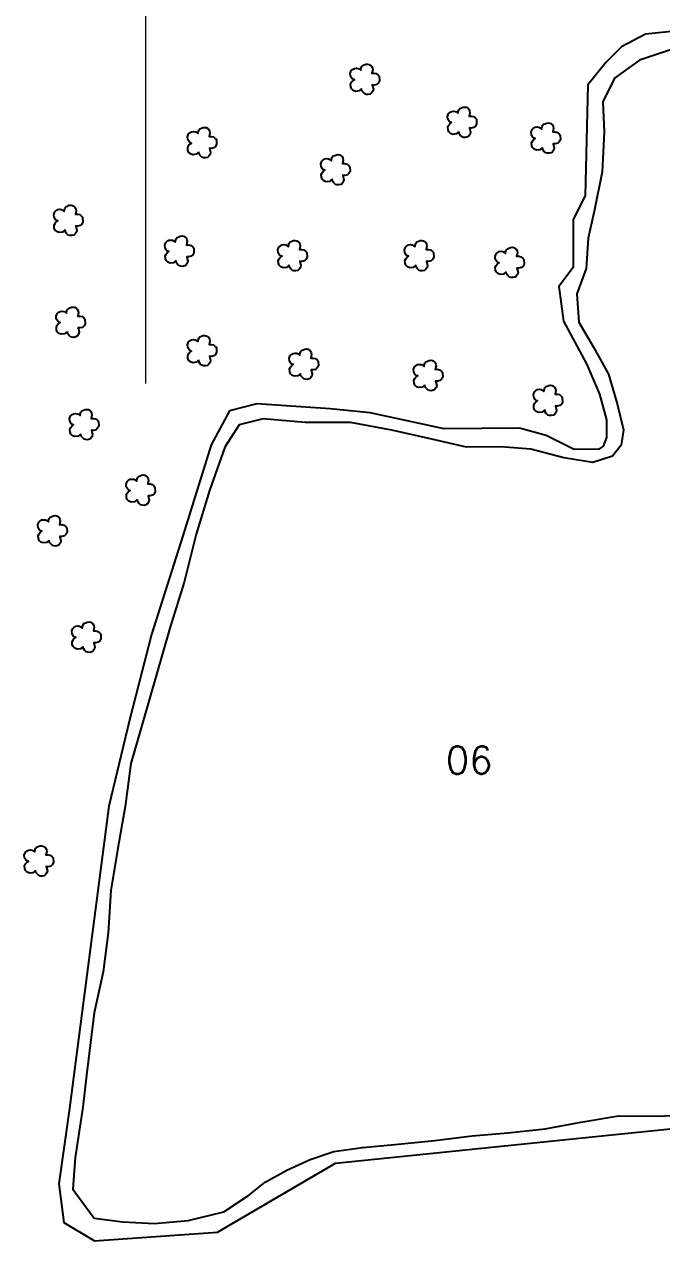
# Model space of a CAD drawing. Extents: x 747427 to 749527, y 7808067 to 7811037.
# Drawn here: x 747942 to 748245, y 7809187 to 7809764 of the extents above; entities that cross this region are included whole.
import ezdxf
from ezdxf.enums import TextEntityAlignment as Align

# ---------------------------------------------------------------- set-up
doc = ezdxf.new("R2010")
doc.units = 0
doc.header["$MEASUREMENT"] = 0
doc.linetypes.add('CONTINUO', pattern=[0])
for name, color, linetype in [('0114000139', 1, 'Continuous'), ('0114000139006', 5, 'Continuous'), ('SIMBOLO ARVORE', 118, 'Continuous'), ('TEXTO_NUN_TAL', 7, 'Continuous')]:
    doc.layers.add(name, color=color, linetype=linetype)
doc.layers.add('MALHA', color=8, linetype='Continuous', lineweight=9)
doc.styles.add('Simplex', font='simplex.shx')

msp = doc.modelspace()

# ---------------------------------------------------------------- linework, layer by layer
at = {"layer": '0114000139', "flags": 128}
msp.add_lwpolyline([(748250.81, 7809760.68), (748236.94, 7809759.22), (748225.51, 7809753.13), (748218.36, 7809745.9), (748209.64, 7809735.15), (748208.29, 7809682.7), (748202.7, 7809671.19), (748202.7, 7809648.58), (748195.8, 7809639.62), (748198.1, 7809623.11), (748209.04, 7809602.88), (748215.14, 7809588.49), (748218.44, 7809576.42), (748218.44, 7809568.02), (748216.94, 7809563.94), (748214.77, 7809562.5), (748203.14, 7809562.31), (748189.85, 7809568.91), (748177.2, 7809572.4), (748141.53, 7809572.05), (748106.43, 7809579.71), (748087.34, 7809581.55), (748052.62, 7809583.98), (748039.63, 7809580.7), (748031.03, 7809564.58), (748017.5, 7809521.44), (748002.68, 7809474.6), (747992.27, 7809433.99), (747982.49, 7809393.32), (747963.6, 7809248.78), (747958.76, 7809214.22), (747961.16, 7809195.85), (747975.64, 7809187.29), (748033.97, 7809191.34), (748089.9, 7809224.09), (748483.11, 7809264.29)], dxfattribs=at)
at = {"layer": '0114000139006', "linetype": 'CONTINUO', "flags": 128}
msp.add_lwpolyline([(748291.5, 7809251.66), (748293.93, 7809256.85), (748293.48, 7809270.87), (748292.91, 7809289.35), (748292.33, 7809308.6), (748292, 7809327.82), (748292.07, 7809349.51), (748293.14, 7809370.88), (748294.88, 7809396.05), (748297.61, 7809424.42), (748300.73, 7809448.07), (748304.51, 7809471.05), (748309.94, 7809494.58), (748315.61, 7809516.84), (748321.55, 7809540.56), (748322.91, 7809563.2), (748318.8, 7809587.25), (748312.55, 7809613.43), (748306.33, 7809639.22), (748300.46, 7809664.41), (748294.85, 7809688.11), (748289.22, 7809711.48), (748284.76, 7809736.28), (748283.01, 7809754.69), (748264.88, 7809757.14), (748249.25, 7809751.98), (748234.08, 7809746.9), (748222.3, 7809738.3), (748216.76, 7809727.07), (748217.31, 7809712.7), (748216.43, 7809693.95), (748212.84, 7809675.98), (748209.78, 7809662.5), (748208.83, 7809648.06), (748204.47, 7809636.15), (748205.29, 7809622.71), (748212.26, 7809610.76), (748219.46, 7809598.06), (748223.5, 7809583.92), (748226.52, 7809571.58), (748225.4, 7809564.32), (748221.34, 7809559.16), (748212.02, 7809556.09), (748198.29, 7809558.44), (748182.62, 7809562.41), (748168.3, 7809563.61), (748152.04, 7809563.48), (748135.56, 7809567.17), (748116.68, 7809571.48), (748096.99, 7809575.15), (748075.61, 7809575.08), (748055.62, 7809576.89), (748044.31, 7809574.04), (748037.5, 7809563.4), (748030.12, 7809542.86), (748023.92, 7809522.12), (748018.22, 7809499.41), (748011.45, 7809477.55), (747998.34, 7809432.54), (747992.89, 7809413.54), (747990.18, 7809393.17), (747986.69, 7809373.41), (747983.33, 7809353.27), (747982.2, 7809333.27), (747979.81, 7809314.68), (747975.55, 7809295.24), (747972.77, 7809273.54), (747971.91, 7809265.69), (747970.08, 7809250.54), (747966.43, 7809226.73), (747965.36, 7809211.73), (747975.43, 7809197.97), (747989.07, 7809196.18), (748004.08, 7809195.5), (748020.1, 7809196.9), (748036.93, 7809201.04), (748048.61, 7809208.75), (748056.63, 7809215.05), (748066.84, 7809220.71), (748077.85, 7809225.73), (748089.15, 7809229.61), (748102.81, 7809231.4), (748118.07, 7809232.87), (748137.08, 7809234.79), (748154.71, 7809236.91), (748171.69, 7809238.44), (748189.34, 7809240.34), (748206.3, 7809243.46), (748224.13, 7809246.41), (748243.61, 7809246.37), (748261.22, 7809247.46), (748277.71, 7809249.56), (748288.12, 7809251.27), (748291.5, 7809251.66)], close=True, dxfattribs=at)
at = {"layer": 'MALHA', "linetype": 'Continuous'}
msp.add_line((748000, 7809593.64), (748000, 7810937.16), dxfattribs=at)
at = {"layer": 'SIMBOLO ARVORE', "linetype": 'CONTINUO'}
for points in [[(748102.28, 7809733.3, 0), (748101.03, 7809732.26, 0), (748099.45, 7809732.07, 0), (748098.32, 7809732.51, 0), (748097.52, 7809733.3, 0), (748097.19, 7809734.2, 0), (748097.1, 7809735.53, 0), (748097.53, 7809736.37, 0), (748097.98, 7809736.99, 0), (748098.9, 7809737.61, 0), (748098.32, 7809737.8, 0), (748097.74, 7809738.27, 0), (748097.07, 7809739.33, 0), (748096.95, 7809740.59, 0), (748097.44, 7809741.9, 0), (748097.95, 7809742.38, 0), (748098.88, 7809742.94, 0), (748099.85, 7809743.07, 0), (748100.63, 7809742.96, 0), (748101.25, 7809742.68, 0), (748101.93, 7809742.07, 0), (748102.13, 7809743.23, 0), (748102.3, 7809743.69, 0), (748102.81, 7809744.33, 0), (748103.56, 7809744.6, 0), (748104.29, 7809744.93, 0), (748105.12, 7809745.01, 0), (748105.9, 7809744.89, 0), (748106.53, 7809744.56, 0), (748107.01, 7809744.05, 0), (748107.42, 7809743.24, 0), (748107.58, 7809742.33, 0), (748107.21, 7809740.71, 0), (748108.34, 7809740.73, 0), (748109.27, 7809740.51, 0), (748110.16, 7809739.81, 0), (748110.64, 7809739.25, 0), (748110.78, 7809737.02, 0), (748110.23, 7809736.03, 0), (748109.51, 7809735.36, 0), (748108.37, 7809735.06, 0), (748107.37, 7809735.15, 0), (748107.9, 7809733.07, 0), (748107.66, 7809732.19, 0), (748107.06, 7809731.34, 0), (748106.4, 7809730.81, 0), (748105.46, 7809730.58, 0), (748104.52, 7809730.64, 0), (748103.83, 7809730.84, 0), (748103.03, 7809731.62, 0), (748102.48, 7809732.33, 0), (748102.31, 7809733.41, 0)], [(748148.39, 7809712.94, 0), (748147.15, 7809711.89, 0), (748145.56, 7809711.71, 0), (748144.43, 7809712.15, 0), (748143.63, 7809712.93, 0), (748143.3, 7809713.84, 0), (748143.21, 7809715.17, 0), (748143.65, 7809716.01, 0), (748144.1, 7809716.63, 0), (748145.01, 7809717.25, 0), (748144.43, 7809717.43, 0), (748143.86, 7809717.9, 0), (748143.19, 7809718.96, 0), (748143.07, 7809720.23, 0), (748143.55, 7809721.54, 0), (748144.06, 7809722.01, 0), (748144.99, 7809722.58, 0), (748145.97, 7809722.71, 0), (748146.75, 7809722.6, 0), (748147.37, 7809722.31, 0), (748148.04, 7809721.71, 0), (748148.25, 7809722.86, 0), (748148.42, 7809723.32, 0), (748148.92, 7809723.96, 0), (748149.68, 7809724.24, 0), (748150.41, 7809724.57, 0), (748151.24, 7809724.64, 0), (748152.02, 7809724.53, 0), (748152.65, 7809724.19, 0), (748153.12, 7809723.69, 0), (748153.54, 7809722.87, 0), (748153.7, 7809721.96, 0), (748153.32, 7809720.35, 0), (748154.45, 7809720.37, 0), (748155.39, 7809720.14, 0), (748156.27, 7809719.44, 0), (748156.76, 7809718.88, 0), (748156.89, 7809716.66, 0), (748156.35, 7809715.66, 0), (748155.62, 7809715, 0), (748154.48, 7809714.7, 0), (748153.48, 7809714.78, 0), (748154.02, 7809712.71, 0), (748153.77, 7809711.82, 0), (748153.17, 7809710.98, 0), (748152.51, 7809710.45, 0), (748151.57, 7809710.22, 0), (748150.64, 7809710.28, 0), (748149.94, 7809710.47, 0), (748149.14, 7809711.26, 0), (748148.6, 7809711.97, 0), (748148.43, 7809713.04, 0)], [(748188.07, 7809705.43, 0), (748186.83, 7809704.39, 0), (748185.24, 7809704.21, 0), (748184.12, 7809704.64, 0), (748183.32, 7809705.43, 0), (748182.99, 7809706.33, 0), (748182.9, 7809707.66, 0), (748183.33, 7809708.5, 0), (748183.78, 7809709.12, 0), (748184.69, 7809709.74, 0), (748184.11, 7809709.93, 0), (748183.54, 7809710.4, 0), (748182.87, 7809711.46, 0), (748182.75, 7809712.72, 0), (748183.23, 7809714.04, 0), (748183.74, 7809714.51, 0), (748184.67, 7809715.08, 0), (748185.65, 7809715.21, 0), (748186.43, 7809715.1, 0), (748187.05, 7809714.81, 0), (748187.72, 7809714.21, 0), (748187.93, 7809715.36, 0), (748188.1, 7809715.82, 0), (748188.6, 7809716.46, 0), (748189.36, 7809716.74, 0), (748190.09, 7809717.06, 0), (748190.92, 7809717.14, 0), (748191.7, 7809717.03, 0), (748192.33, 7809716.69, 0), (748192.8, 7809716.18, 0), (748193.22, 7809715.37, 0), (748193.38, 7809714.46, 0), (748193, 7809712.85, 0), (748194.14, 7809712.86, 0), (748195.07, 7809712.64, 0), (748195.95, 7809711.94, 0), (748196.44, 7809711.38, 0), (748196.58, 7809709.16, 0), (748196.03, 7809708.16, 0), (748195.31, 7809707.5, 0), (748194.17, 7809707.19, 0), (748193.17, 7809707.28, 0), (748193.7, 7809705.2, 0), (748193.46, 7809704.32, 0), (748192.85, 7809703.47, 0), (748192.19, 7809702.95, 0), (748191.25, 7809702.72, 0), (748190.32, 7809702.77, 0), (748189.62, 7809702.97, 0), (748188.82, 7809703.76, 0), (748188.28, 7809704.47, 0), (748188.11, 7809705.54, 0)], [(748025.06, 7809703.29, 0), (748023.81, 7809702.25, 0), (748022.23, 7809702.06, 0), (748021.1, 7809702.5, 0), (748020.3, 7809703.29, 0), (748019.97, 7809704.19, 0), (748019.88, 7809705.52, 0), (748020.31, 7809706.36, 0), (748020.77, 7809706.98, 0), (748021.68, 7809707.6, 0), (748021.1, 7809707.78, 0), (748020.53, 7809708.26, 0), (748019.85, 7809709.32, 0), (748019.73, 7809710.58, 0), (748020.22, 7809711.89, 0), (748020.73, 7809712.36, 0), (748021.66, 7809712.93, 0), (748022.63, 7809713.06, 0), (748023.41, 7809712.95, 0), (748024.03, 7809712.67, 0), (748024.71, 7809712.06, 0), (748024.91, 7809713.22, 0), (748025.08, 7809713.68, 0), (748025.59, 7809714.32, 0), (748026.34, 7809714.59, 0), (748027.07, 7809714.92, 0), (748027.9, 7809714.99, 0), (748028.68, 7809714.88, 0), (748029.32, 7809714.55, 0), (748029.79, 7809714.04, 0), (748030.2, 7809713.22, 0), (748030.36, 7809712.32, 0), (748029.99, 7809710.7, 0), (748031.12, 7809710.72, 0), (748032.05, 7809710.49, 0), (748032.94, 7809709.8, 0), (748033.43, 7809709.24, 0), (748033.56, 7809707.01, 0), (748033.01, 7809706.02, 0), (748032.29, 7809705.35, 0), (748031.15, 7809705.05, 0), (748030.15, 7809705.14, 0), (748030.68, 7809703.06, 0), (748030.44, 7809702.18, 0), (748029.84, 7809701.33, 0), (748029.18, 7809700.8, 0), (748028.24, 7809700.57, 0), (748027.31, 7809700.63, 0), (748026.61, 7809700.83, 0), (748025.81, 7809701.61, 0), (748025.26, 7809702.32, 0), (748025.1, 7809703.4, 0)], [(748088.33, 7809690.43, 0), (748087.09, 7809689.38, 0), (748085.5, 7809689.2, 0), (748084.38, 7809689.64, 0), (748083.58, 7809690.43, 0), (748083.25, 7809691.33, 0), (748083.16, 7809692.66, 0), (748083.59, 7809693.5, 0), (748084.04, 7809694.12, 0), (748084.95, 7809694.74, 0), (748084.37, 7809694.92, 0), (748083.8, 7809695.39, 0), (748083.13, 7809696.45, 0), (748083.01, 7809697.72, 0), (748083.49, 7809699.03, 0), (748084, 7809699.5, 0), (748084.93, 7809700.07, 0), (748085.91, 7809700.2, 0), (748086.69, 7809700.09, 0), (748087.31, 7809699.8, 0), (748087.98, 7809699.2, 0), (748088.19, 7809700.35, 0), (748088.36, 7809700.82, 0), (748088.86, 7809701.46, 0), (748089.62, 7809701.73, 0), (748090.35, 7809702.06, 0), (748091.18, 7809702.13, 0), (748091.96, 7809702.02, 0), (748092.59, 7809701.69, 0), (748093.06, 7809701.18, 0), (748093.48, 7809700.36, 0), (748093.64, 7809699.46, 0), (748093.26, 7809697.84, 0), (748094.39, 7809697.86, 0), (748095.33, 7809697.63, 0), (748096.21, 7809696.93, 0), (748096.7, 7809696.37, 0), (748096.84, 7809694.15, 0), (748096.29, 7809693.15, 0), (748095.57, 7809692.49, 0), (748094.43, 7809692.19, 0), (748093.43, 7809692.28, 0), (748093.96, 7809690.2, 0), (748093.71, 7809689.31, 0), (748093.11, 7809688.47, 0), (748092.45, 7809687.94, 0), (748091.51, 7809687.71, 0), (748090.58, 7809687.77, 0), (748089.88, 7809687.97, 0), (748089.08, 7809688.75, 0), (748088.54, 7809689.46, 0), (748088.37, 7809690.54, 0)], [(747961.66, 7809666.43, 0), (747960.41, 7809665.39, 0), (747958.83, 7809665.2, 0), (747957.7, 7809665.64, 0), (747956.9, 7809666.43, 0), (747956.57, 7809667.33, 0), (747956.48, 7809668.66, 0), (747956.91, 7809669.5, 0), (747957.36, 7809670.12, 0), (747958.28, 7809670.74, 0), (747957.7, 7809670.92, 0), (747957.12, 7809671.4, 0), (747956.45, 7809672.46, 0), (747956.33, 7809673.72, 0), (747956.81, 7809675.03, 0), (747957.33, 7809675.5, 0), (747958.25, 7809676.07, 0), (747959.23, 7809676.2, 0), (747960.01, 7809676.09, 0), (747960.63, 7809675.81, 0), (747961.31, 7809675.2, 0), (747961.51, 7809676.36, 0), (747961.68, 7809676.82, 0), (747962.19, 7809677.46, 0), (747962.94, 7809677.73, 0), (747963.67, 7809678.06, 0), (747964.5, 7809678.14, 0), (747965.28, 7809678.02, 0), (747965.91, 7809677.69, 0), (747966.39, 7809677.18, 0), (747966.8, 7809676.36, 0), (747966.96, 7809675.46, 0), (747966.58, 7809673.84, 0), (747967.72, 7809673.86, 0), (747968.65, 7809673.64, 0), (747969.53, 7809672.94, 0), (747970.02, 7809672.38, 0), (747970.16, 7809670.15, 0), (747969.61, 7809669.16, 0), (747968.89, 7809668.49, 0), (747967.75, 7809668.19, 0), (747966.75, 7809668.28, 0), (747967.28, 7809666.2, 0), (747967.04, 7809665.32, 0), (747966.44, 7809664.47, 0), (747965.78, 7809663.94, 0), (747964.84, 7809663.71, 0), (747963.9, 7809663.77, 0), (747963.21, 7809663.97, 0), (747962.41, 7809664.75, 0), (747961.86, 7809665.46, 0), (747961.69, 7809666.54, 0)], [(748014.33, 7809651.84, 0), (748013.09, 7809650.8, 0), (748011.5, 7809650.61, 0), (748010.38, 7809651.05, 0), (748009.57, 7809651.84, 0), (748009.24, 7809652.74, 0), (748009.15, 7809654.07, 0), (748009.59, 7809654.91, 0), (748010.04, 7809655.53, 0), (748010.95, 7809656.15, 0), (748010.37, 7809656.34, 0), (748009.8, 7809656.81, 0), (748009.13, 7809657.87, 0), (748009.01, 7809659.13, 0), (748009.49, 7809660.45, 0), (748010, 7809660.92, 0), (748010.93, 7809661.48, 0), (748011.91, 7809661.62, 0), (748012.69, 7809661.5, 0), (748013.31, 7809661.22, 0), (748013.98, 7809660.61, 0), (748014.19, 7809661.77, 0), (748014.36, 7809662.23, 0), (748014.86, 7809662.87, 0), (748015.62, 7809663.15, 0), (748016.35, 7809663.47, 0), (748017.18, 7809663.55, 0), (748017.96, 7809663.44, 0), (748018.59, 7809663.1, 0), (748019.06, 7809662.59, 0), (748019.48, 7809661.78, 0), (748019.64, 7809660.87, 0), (748019.26, 7809659.25, 0), (748020.39, 7809659.27, 0), (748021.33, 7809659.05, 0), (748022.21, 7809658.35, 0), (748022.7, 7809657.79, 0), (748022.83, 7809655.56, 0), (748022.29, 7809654.57, 0), (748021.56, 7809653.91, 0), (748020.42, 7809653.6, 0), (748019.42, 7809653.69, 0), (748019.96, 7809651.61, 0), (748019.71, 7809650.73, 0), (748019.11, 7809649.88, 0), (748018.45, 7809649.36, 0), (748017.51, 7809649.12, 0), (748016.58, 7809649.18, 0), (748015.88, 7809649.38, 0), (748015.08, 7809650.17, 0), (748014.54, 7809650.87, 0), (748014.37, 7809651.95, 0)], [(748067.96, 7809649.7, 0), (748066.71, 7809648.65, 0), (748065.13, 7809648.47, 0), (748064, 7809648.91, 0), (748063.2, 7809649.7, 0), (748062.87, 7809650.6, 0), (748062.78, 7809651.93, 0), (748063.21, 7809652.77, 0), (748063.67, 7809653.39, 0), (748064.58, 7809654.01, 0), (748064, 7809654.19, 0), (748063.43, 7809654.67, 0), (748062.75, 7809655.73, 0), (748062.63, 7809656.99, 0), (748063.12, 7809658.3, 0), (748063.63, 7809658.77, 0), (748064.56, 7809659.34, 0), (748065.53, 7809659.47, 0), (748066.31, 7809659.36, 0), (748066.93, 7809659.08, 0), (748067.61, 7809658.47, 0), (748067.81, 7809659.63, 0), (748067.98, 7809660.09, 0), (748068.49, 7809660.73, 0), (748069.24, 7809661, 0), (748069.97, 7809661.33, 0), (748070.8, 7809661.4, 0), (748071.58, 7809661.29, 0), (748072.22, 7809660.96, 0), (748072.69, 7809660.45, 0), (748073.1, 7809659.63, 0), (748073.26, 7809658.73, 0), (748072.89, 7809657.11, 0), (748074.02, 7809657.13, 0), (748074.95, 7809656.9, 0), (748075.84, 7809656.2, 0), (748076.33, 7809655.65, 0), (748076.46, 7809653.42, 0), (748075.91, 7809652.43, 0), (748075.19, 7809651.76, 0), (748074.05, 7809651.46, 0), (748073.05, 7809651.55, 0), (748073.58, 7809649.47, 0), (748073.34, 7809648.58, 0), (748072.74, 7809647.74, 0), (748072.08, 7809647.21, 0), (748071.14, 7809646.98, 0), (748070.21, 7809647.04, 0), (748069.51, 7809647.24, 0), (748068.71, 7809648.02, 0), (748068.16, 7809648.73, 0), (748068, 7809649.81, 0)], [(748128.02, 7809649.7, 0), (748126.77, 7809648.65, 0), (748125.19, 7809648.47, 0), (748124.06, 7809648.91, 0), (748123.26, 7809649.7, 0), (748122.93, 7809650.6, 0), (748122.84, 7809651.93, 0), (748123.27, 7809652.77, 0), (748123.72, 7809653.39, 0), (748124.64, 7809654.01, 0), (748124.06, 7809654.19, 0), (748123.48, 7809654.67, 0), (748122.81, 7809655.73, 0), (748122.69, 7809656.99, 0), (748123.17, 7809658.3, 0), (748123.69, 7809658.77, 0), (748124.61, 7809659.34, 0), (748125.59, 7809659.47, 0), (748126.37, 7809659.36, 0), (748126.99, 7809659.08, 0), (748127.67, 7809658.47, 0), (748127.87, 7809659.63, 0), (748128.04, 7809660.09, 0), (748128.55, 7809660.73, 0), (748129.3, 7809661, 0), (748130.03, 7809661.33, 0), (748130.86, 7809661.4, 0), (748131.64, 7809661.29, 0), (748132.27, 7809660.96, 0), (748132.75, 7809660.45, 0), (748133.16, 7809659.63, 0), (748133.32, 7809658.73, 0), (748132.94, 7809657.11, 0), (748134.08, 7809657.13, 0), (748135.01, 7809656.9, 0), (748135.89, 7809656.2, 0), (748136.38, 7809655.65, 0), (748136.52, 7809653.42, 0), (748135.97, 7809652.43, 0), (748135.25, 7809651.76, 0), (748134.11, 7809651.46, 0), (748133.11, 7809651.55, 0), (748133.64, 7809649.47, 0), (748133.4, 7809648.58, 0), (748132.8, 7809647.74, 0), (748132.14, 7809647.21, 0), (748131.2, 7809646.98, 0), (748130.26, 7809647.04, 0), (748129.57, 7809647.24, 0), (748128.77, 7809648.02, 0), (748128.22, 7809648.73, 0), (748128.05, 7809649.81, 0)], [(748170.91, 7809646.48, 0), (748169.67, 7809645.44, 0), (748168.09, 7809645.26, 0), (748166.96, 7809645.69, 0), (748166.16, 7809646.48, 0), (748165.83, 7809647.38, 0), (748165.74, 7809648.71, 0), (748166.17, 7809649.55, 0), (748166.62, 7809650.17, 0), (748167.53, 7809650.79, 0), (748166.95, 7809650.98, 0), (748166.38, 7809651.45, 0), (748165.71, 7809652.51, 0), (748165.59, 7809653.77, 0), (748166.07, 7809655.09, 0), (748166.58, 7809655.56, 0), (748167.51, 7809656.13, 0), (748168.49, 7809656.26, 0), (748169.27, 7809656.15, 0), (748169.89, 7809655.86, 0), (748170.56, 7809655.26, 0), (748170.77, 7809656.41, 0), (748170.94, 7809656.87, 0), (748171.45, 7809657.51, 0), (748172.2, 7809657.79, 0), (748172.93, 7809658.11, 0), (748173.76, 7809658.19, 0), (748174.54, 7809658.08, 0), (748175.17, 7809657.74, 0), (748175.64, 7809657.23, 0), (748176.06, 7809656.42, 0), (748176.22, 7809655.51, 0), (748175.84, 7809653.9, 0), (748176.98, 7809653.91, 0), (748177.91, 7809653.69, 0), (748178.79, 7809652.99, 0), (748179.28, 7809652.43, 0), (748179.42, 7809650.21, 0), (748178.87, 7809649.21, 0), (748178.15, 7809648.55, 0), (748177.01, 7809648.24, 0), (748176.01, 7809648.33, 0), (748176.54, 7809646.25, 0), (748176.3, 7809645.37, 0), (748175.7, 7809644.52, 0), (748175.03, 7809644, 0), (748174.09, 7809643.77, 0), (748173.16, 7809643.82, 0), (748172.46, 7809644.02, 0), (748171.66, 7809644.81, 0), (748171.12, 7809645.52, 0), (748170.95, 7809646.59, 0)], [(747962.73, 7809618.15, 0), (747961.48, 7809617.11, 0), (747959.9, 7809616.92, 0), (747958.77, 7809617.36, 0), (747957.97, 7809618.15, 0), (747957.64, 7809619.05, 0), (747957.55, 7809620.38, 0), (747957.98, 7809621.22, 0), (747958.44, 7809621.84, 0), (747959.35, 7809622.46, 0), (747958.77, 7809622.65, 0), (747958.2, 7809623.12, 0), (747957.52, 7809624.18, 0), (747957.4, 7809625.44, 0), (747957.89, 7809626.76, 0), (747958.4, 7809627.23, 0), (747959.33, 7809627.8, 0), (747960.3, 7809627.93, 0), (747961.08, 7809627.81, 0), (747961.7, 7809627.53, 0), (747962.38, 7809626.92, 0), (747962.58, 7809628.08, 0), (747962.75, 7809628.54, 0), (747963.26, 7809629.18, 0), (747964.01, 7809629.46, 0), (747964.75, 7809629.78, 0), (747965.57, 7809629.86, 0), (747966.35, 7809629.75, 0), (747966.99, 7809629.41, 0), (747967.46, 7809628.9, 0), (747967.87, 7809628.09, 0), (747968.03, 7809627.18, 0), (747967.66, 7809625.56, 0), (747968.79, 7809625.58, 0), (747969.73, 7809625.36, 0), (747970.61, 7809624.66, 0), (747971.1, 7809624.1, 0), (747971.23, 7809621.87, 0), (747970.68, 7809620.88, 0), (747969.96, 7809620.22, 0), (747968.82, 7809619.91, 0), (747967.82, 7809620, 0), (747968.35, 7809617.92, 0), (747968.11, 7809617.04, 0), (747967.51, 7809616.19, 0), (747966.85, 7809615.67, 0), (747965.91, 7809615.43, 0), (747964.98, 7809615.49, 0), (747964.28, 7809615.69, 0), (747963.48, 7809616.48, 0), (747962.93, 7809617.18, 0), (747962.77, 7809618.26, 0)], [(748025.06, 7809604.68, 0), (748023.81, 7809603.64, 0), (748022.23, 7809603.45, 0), (748021.1, 7809603.89, 0), (748020.3, 7809604.68, 0), (748019.97, 7809605.58, 0), (748019.88, 7809606.91, 0), (748020.31, 7809607.75, 0), (748020.77, 7809608.37, 0), (748021.68, 7809608.99, 0), (748021.1, 7809609.18, 0), (748020.53, 7809609.65, 0), (748019.85, 7809610.71, 0), (748019.73, 7809611.97, 0), (748020.22, 7809613.28, 0), (748020.73, 7809613.76, 0), (748021.66, 7809614.32, 0), (748022.63, 7809614.46, 0), (748023.41, 7809614.34, 0), (748024.03, 7809614.06, 0), (748024.71, 7809613.45, 0), (748024.91, 7809614.61, 0), (748025.08, 7809615.07, 0), (748025.59, 7809615.71, 0), (748026.34, 7809615.98, 0), (748027.07, 7809616.31, 0), (748027.9, 7809616.39, 0), (748028.68, 7809616.27, 0), (748029.32, 7809615.94, 0), (748029.79, 7809615.43, 0), (748030.2, 7809614.62, 0), (748030.36, 7809613.71, 0), (748029.99, 7809612.09, 0), (748031.12, 7809612.11, 0), (748032.05, 7809611.89, 0), (748032.94, 7809611.19, 0), (748033.43, 7809610.63, 0), (748033.56, 7809608.4, 0), (748033.01, 7809607.41, 0), (748032.29, 7809606.75, 0), (748031.15, 7809606.44, 0), (748030.15, 7809606.53, 0), (748030.68, 7809604.45, 0), (748030.44, 7809603.57, 0), (748029.84, 7809602.72, 0), (748029.18, 7809602.2, 0), (748028.24, 7809601.96, 0), (748027.31, 7809602.02, 0), (748026.61, 7809602.22, 0), (748025.81, 7809603, 0), (748025.26, 7809603.71, 0), (748025.1, 7809604.79, 0)], [(748073.32, 7809598.25, 0), (748072.07, 7809597.21, 0), (748070.49, 7809597.02, 0), (748069.36, 7809597.46, 0), (748068.56, 7809598.25, 0), (748068.23, 7809599.15, 0), (748068.14, 7809600.48, 0), (748068.57, 7809601.32, 0), (748069.03, 7809601.94, 0), (748069.94, 7809602.56, 0), (748069.36, 7809602.74, 0), (748068.79, 7809603.22, 0), (748068.11, 7809604.28, 0), (748067.99, 7809605.54, 0), (748068.48, 7809606.85, 0), (748068.99, 7809607.33, 0), (748069.92, 7809607.89, 0), (748070.89, 7809608.02, 0), (748071.68, 7809607.91, 0), (748072.29, 7809607.63, 0), (748072.97, 7809607.02, 0), (748073.17, 7809608.18, 0), (748073.34, 7809608.64, 0), (748073.85, 7809609.28, 0), (748074.6, 7809609.55, 0), (748075.34, 7809609.88, 0), (748076.16, 7809609.96, 0), (748076.94, 7809609.84, 0), (748077.58, 7809609.51, 0), (748078.05, 7809609, 0), (748078.46, 7809608.18, 0), (748078.62, 7809607.28, 0), (748078.25, 7809605.66, 0), (748079.38, 7809605.68, 0), (748080.32, 7809605.46, 0), (748081.2, 7809604.76, 0), (748081.69, 7809604.2, 0), (748081.82, 7809601.97, 0), (748081.28, 7809600.98, 0), (748080.55, 7809600.31, 0), (748079.41, 7809600.01, 0), (748078.41, 7809600.1, 0), (748078.94, 7809598.02, 0), (748078.7, 7809597.14, 0), (748078.1, 7809596.29, 0), (748077.44, 7809595.76, 0), (748076.5, 7809595.53, 0), (748075.57, 7809595.59, 0), (748074.87, 7809595.79, 0), (748074.07, 7809596.57, 0), (748073.52, 7809597.28, 0), (748073.36, 7809598.36, 0)], [(748132.31, 7809592.89, 0), (748131.06, 7809591.85, 0), (748129.48, 7809591.66, 0), (748128.35, 7809592.1, 0), (748127.55, 7809592.89, 0), (748127.22, 7809593.79, 0), (748127.13, 7809595.12, 0), (748127.56, 7809595.96, 0), (748128.01, 7809596.58, 0), (748128.93, 7809597.2, 0), (748128.35, 7809597.39, 0), (748127.77, 7809597.86, 0), (748127.1, 7809598.92, 0), (748126.98, 7809600.18, 0), (748127.46, 7809601.49, 0), (748127.97, 7809601.97, 0), (748128.9, 7809602.53, 0), (748129.88, 7809602.66, 0), (748130.66, 7809602.55, 0), (748131.28, 7809602.27, 0), (748131.96, 7809601.66, 0), (748132.16, 7809602.82, 0), (748132.33, 7809603.28, 0), (748132.84, 7809603.92, 0), (748133.59, 7809604.19, 0), (748134.32, 7809604.52, 0), (748135.15, 7809604.6, 0), (748135.93, 7809604.48, 0), (748136.56, 7809604.15, 0), (748137.04, 7809603.64, 0), (748137.45, 7809602.83, 0), (748137.61, 7809601.92, 0), (748137.23, 7809600.3, 0), (748138.37, 7809600.32, 0), (748139.3, 7809600.1, 0), (748140.18, 7809599.4, 0), (748140.67, 7809598.84, 0), (748140.81, 7809596.61, 0), (748140.26, 7809595.62, 0), (748139.54, 7809594.96, 0), (748138.4, 7809594.65, 0), (748137.4, 7809594.74, 0), (748137.93, 7809592.66, 0), (748137.69, 7809591.78, 0), (748137.09, 7809590.93, 0), (748136.43, 7809590.4, 0), (748135.49, 7809590.17, 0), (748134.55, 7809590.23, 0), (748133.86, 7809590.43, 0), (748133.06, 7809591.21, 0), (748132.51, 7809591.92, 0), (748132.34, 7809593, 0)], [(748189.15, 7809581.1, 0), (748187.9, 7809580.06, 0), (748186.32, 7809579.87, 0), (748185.19, 7809580.31, 0), (748184.39, 7809581.1, 0), (748184.06, 7809582, 0), (748183.97, 7809583.33, 0), (748184.4, 7809584.17, 0), (748184.86, 7809584.79, 0), (748185.77, 7809585.41, 0), (748185.19, 7809585.6, 0), (748184.62, 7809586.07, 0), (748183.94, 7809587.13, 0), (748183.82, 7809588.39, 0), (748184.31, 7809589.7, 0), (748184.82, 7809590.18, 0), (748185.75, 7809590.74, 0), (748186.72, 7809590.87, 0), (748187.5, 7809590.76, 0), (748188.12, 7809590.48, 0), (748188.8, 7809589.87, 0), (748189, 7809591.03, 0), (748189.17, 7809591.49, 0), (748189.68, 7809592.13, 0), (748190.43, 7809592.4, 0), (748191.16, 7809592.73, 0), (748191.99, 7809592.81, 0), (748192.77, 7809592.69, 0), (748193.41, 7809592.36, 0), (748193.88, 7809591.85, 0), (748194.29, 7809591.04, 0), (748194.45, 7809590.13, 0), (748194.08, 7809588.51, 0), (748195.21, 7809588.53, 0), (748196.14, 7809588.31, 0), (748197.03, 7809587.61, 0), (748197.52, 7809587.05, 0), (748197.65, 7809584.82, 0), (748197.1, 7809583.83, 0), (748196.38, 7809583.17, 0), (748195.24, 7809582.86, 0), (748194.24, 7809582.95, 0), (748194.77, 7809580.87, 0), (748194.53, 7809579.99, 0), (748193.93, 7809579.14, 0), (748193.27, 7809578.61, 0), (748192.33, 7809578.38, 0), (748191.4, 7809578.44, 0), (748190.7, 7809578.64, 0), (748189.9, 7809579.42, 0), (748189.35, 7809580.13, 0), (748189.19, 7809581.21, 0)], [(747969.13, 7809569.64, 0), (747967.89, 7809568.59, 0), (747966.3, 7809568.41, 0), (747965.17, 7809568.85, 0), (747964.37, 7809569.64, 0), (747964.04, 7809570.54, 0), (747963.95, 7809571.87, 0), (747964.39, 7809572.71, 0), (747964.84, 7809573.33, 0), (747965.75, 7809573.95, 0), (747965.17, 7809574.13, 0), (747964.6, 7809574.61, 0), (747963.93, 7809575.67, 0), (747963.81, 7809576.93, 0), (747964.29, 7809578.24, 0), (747964.8, 7809578.71, 0), (747965.73, 7809579.28, 0), (747966.71, 7809579.41, 0), (747967.49, 7809579.3, 0), (747968.1, 7809579.02, 0), (747968.78, 7809578.41, 0), (747968.98, 7809579.57, 0), (747969.16, 7809580.03, 0), (747969.66, 7809580.67, 0), (747970.41, 7809580.94, 0), (747971.15, 7809581.27, 0), (747971.97, 7809581.34, 0), (747972.76, 7809581.23, 0), (747973.39, 7809580.9, 0), (747973.86, 7809580.39, 0), (747974.27, 7809579.57, 0), (747974.44, 7809578.67, 0), (747974.06, 7809577.05, 0), (747975.19, 7809577.07, 0), (747976.13, 7809576.84, 0), (747977.01, 7809576.15, 0), (747977.5, 7809575.59, 0), (747977.63, 7809573.36, 0), (747977.09, 7809572.37, 0), (747976.36, 7809571.7, 0), (747975.22, 7809571.4, 0), (747974.22, 7809571.49, 0), (747974.76, 7809569.41, 0), (747974.51, 7809568.52, 0), (747973.91, 7809567.68, 0), (747973.25, 7809567.15, 0), (747972.31, 7809566.92, 0), (747971.38, 7809566.98, 0), (747970.68, 7809567.18, 0), (747969.88, 7809567.96, 0), (747969.34, 7809568.67, 0), (747969.17, 7809569.75, 0)], [(747995.94, 7809538.56, 0), (747994.7, 7809537.51, 0), (747993.11, 7809537.33, 0), (747991.99, 7809537.77, 0), (747991.19, 7809538.55, 0), (747990.85, 7809539.46, 0), (747990.77, 7809540.79, 0), (747991.2, 7809541.63, 0), (747991.65, 7809542.25, 0), (747992.56, 7809542.87, 0), (747991.98, 7809543.05, 0), (747991.41, 7809543.52, 0), (747990.74, 7809544.58, 0), (747990.62, 7809545.85, 0), (747991.1, 7809547.16, 0), (747991.61, 7809547.63, 0), (747992.54, 7809548.2, 0), (747993.52, 7809548.33, 0), (747994.3, 7809548.22, 0), (747994.92, 7809547.93, 0), (747995.59, 7809547.33, 0), (747995.8, 7809548.48, 0), (747995.97, 7809548.94, 0), (747996.47, 7809549.58, 0), (747997.23, 7809549.86, 0), (747997.96, 7809550.19, 0), (747998.79, 7809550.26, 0), (747999.57, 7809550.15, 0), (748000.2, 7809549.81, 0), (748000.67, 7809549.31, 0), (748001.09, 7809548.49, 0), (748001.25, 7809547.58, 0), (748000.87, 7809545.97, 0), (748002, 7809545.99, 0), (748002.94, 7809545.76, 0), (748003.82, 7809545.06, 0), (748004.31, 7809544.5, 0), (748004.44, 7809542.28, 0), (748003.9, 7809541.28, 0), (748003.18, 7809540.62, 0), (748002.03, 7809540.32, 0), (748001.04, 7809540.4, 0), (748001.57, 7809538.33, 0), (748001.32, 7809537.44, 0), (748000.72, 7809536.6, 0), (748000.06, 7809536.07, 0), (747999.12, 7809535.84, 0), (747998.19, 7809535.9, 0), (747997.49, 7809536.09, 0), (747996.69, 7809536.88, 0), (747996.15, 7809537.59, 0), (747995.98, 7809538.66, 0)], [(747954.12, 7809519.26, 0), (747952.87, 7809518.22, 0), (747951.29, 7809518.04, 0), (747950.16, 7809518.47, 0), (747949.36, 7809519.26, 0), (747949.03, 7809520.16, 0), (747948.94, 7809521.49, 0), (747949.37, 7809522.33, 0), (747949.83, 7809522.95, 0), (747950.74, 7809523.57, 0), (747950.16, 7809523.76, 0), (747949.59, 7809524.23, 0), (747948.91, 7809525.29, 0), (747948.79, 7809526.55, 0), (747949.28, 7809527.87, 0), (747949.79, 7809528.34, 0), (747950.72, 7809528.91, 0), (747951.69, 7809529.04, 0), (747952.47, 7809528.93, 0), (747953.09, 7809528.64, 0), (747953.77, 7809528.04, 0), (747953.97, 7809529.19, 0), (747954.14, 7809529.65, 0), (747954.65, 7809530.29, 0), (747955.4, 7809530.57, 0), (747956.13, 7809530.89, 0), (747956.96, 7809530.97, 0), (747957.74, 7809530.86, 0), (747958.38, 7809530.52, 0), (747958.85, 7809530.01, 0), (747959.26, 7809529.2, 0), (747959.42, 7809528.29, 0), (747959.05, 7809526.68, 0), (747960.18, 7809526.69, 0), (747961.11, 7809526.47, 0), (747962, 7809525.77, 0), (747962.49, 7809525.21, 0), (747962.62, 7809522.99, 0), (747962.07, 7809521.99, 0), (747961.35, 7809521.33, 0), (747960.21, 7809521.02, 0), (747959.21, 7809521.11, 0), (747959.74, 7809519.03, 0), (747959.5, 7809518.15, 0), (747958.9, 7809517.3, 0), (747958.24, 7809516.78, 0), (747957.3, 7809516.55, 0), (747956.37, 7809516.6, 0), (747955.67, 7809516.8, 0), (747954.87, 7809517.59, 0), (747954.32, 7809518.3, 0), (747954.16, 7809519.37, 0)], [(747970.2, 7809468.89, 0), (747968.96, 7809467.84, 0), (747967.37, 7809467.66, 0), (747966.25, 7809468.1, 0), (747965.45, 7809468.88, 0), (747965.12, 7809469.79, 0), (747965.03, 7809471.12, 0), (747965.46, 7809471.96, 0), (747965.91, 7809472.58, 0), (747966.82, 7809473.2, 0), (747966.24, 7809473.38, 0), (747965.67, 7809473.85, 0), (747965, 7809474.91, 0), (747964.88, 7809476.18, 0), (747965.36, 7809477.49, 0), (747965.87, 7809477.96, 0), (747966.8, 7809478.53, 0), (747967.78, 7809478.66, 0), (747968.56, 7809478.55, 0), (747969.18, 7809478.26, 0), (747969.85, 7809477.66, 0), (747970.06, 7809478.81, 0), (747970.23, 7809479.28, 0), (747970.73, 7809479.92, 0), (747971.49, 7809480.19, 0), (747972.22, 7809480.52, 0), (747973.05, 7809480.59, 0), (747973.83, 7809480.48, 0), (747974.46, 7809480.15, 0), (747974.93, 7809479.64, 0), (747975.35, 7809478.82, 0), (747975.51, 7809477.92, 0), (747975.13, 7809476.3, 0), (747976.26, 7809476.32, 0), (747977.2, 7809476.09, 0), (747978.08, 7809475.39, 0), (747978.57, 7809474.83, 0), (747978.71, 7809472.61, 0), (747978.16, 7809471.61, 0), (747977.44, 7809470.95, 0), (747976.3, 7809470.65, 0), (747975.3, 7809470.73, 0), (747975.83, 7809468.66, 0), (747975.58, 7809467.77, 0), (747974.98, 7809466.93, 0), (747974.32, 7809466.4, 0), (747973.38, 7809466.17, 0), (747972.45, 7809466.23, 0), (747971.75, 7809466.42, 0), (747970.95, 7809467.21, 0), (747970.41, 7809467.92, 0), (747970.24, 7809469, 0)], [(747947.68, 7809362.78, 0), (747946.44, 7809361.73, 0), (747944.85, 7809361.55, 0), (747943.72, 7809361.99, 0), (747942.92, 7809362.77, 0), (747942.59, 7809363.68, 0), (747942.5, 7809365.01, 0), (747942.94, 7809365.85, 0), (747943.39, 7809366.47, 0), (747944.3, 7809367.09, 0), (747943.72, 7809367.27, 0), (747943.15, 7809367.74, 0), (747942.48, 7809368.8, 0), (747942.36, 7809370.07, 0), (747942.84, 7809371.38, 0), (747943.35, 7809371.85, 0), (747944.28, 7809372.42, 0), (747945.26, 7809372.55, 0), (747946.04, 7809372.44, 0), (747946.66, 7809372.15, 0), (747947.33, 7809371.55, 0), (747947.53, 7809372.7, 0), (747947.71, 7809373.16, 0), (747948.21, 7809373.8, 0), (747948.97, 7809374.08, 0), (747949.7, 7809374.41, 0), (747950.52, 7809374.48, 0), (747951.31, 7809374.37, 0), (747951.94, 7809374.03, 0), (747952.41, 7809373.53, 0), (747952.82, 7809372.71, 0), (747952.99, 7809371.8, 0), (747952.61, 7809370.19, 0), (747953.74, 7809370.21, 0), (747954.68, 7809369.98, 0), (747955.56, 7809369.28, 0), (747956.05, 7809368.72, 0), (747956.18, 7809366.5, 0), (747955.64, 7809365.5, 0), (747954.91, 7809364.84, 0), (747953.77, 7809364.54, 0), (747952.77, 7809364.62, 0), (747953.31, 7809362.55, 0), (747953.06, 7809361.66, 0), (747952.46, 7809360.82, 0), (747951.8, 7809360.29, 0), (747950.86, 7809360.06, 0), (747949.93, 7809360.12, 0), (747949.23, 7809360.31, 0), (747948.43, 7809361.1, 0), (747947.89, 7809361.81, 0), (747947.72, 7809362.88, 0)]]:
    msp.add_polyline3d(points, dxfattribs=at)

# ---------------------------------------------------------------- texts
at = {"layer": 'TEXTO_NUN_TAL', "linetype": 'Continuous', "style": 'Simplex'}
msp.add_text('06', height=13, dxfattribs=at).set_placement((748153.35, 7809415.07), align=Align.MIDDLE_CENTER)

doc.saveas('drawing.dxf')
